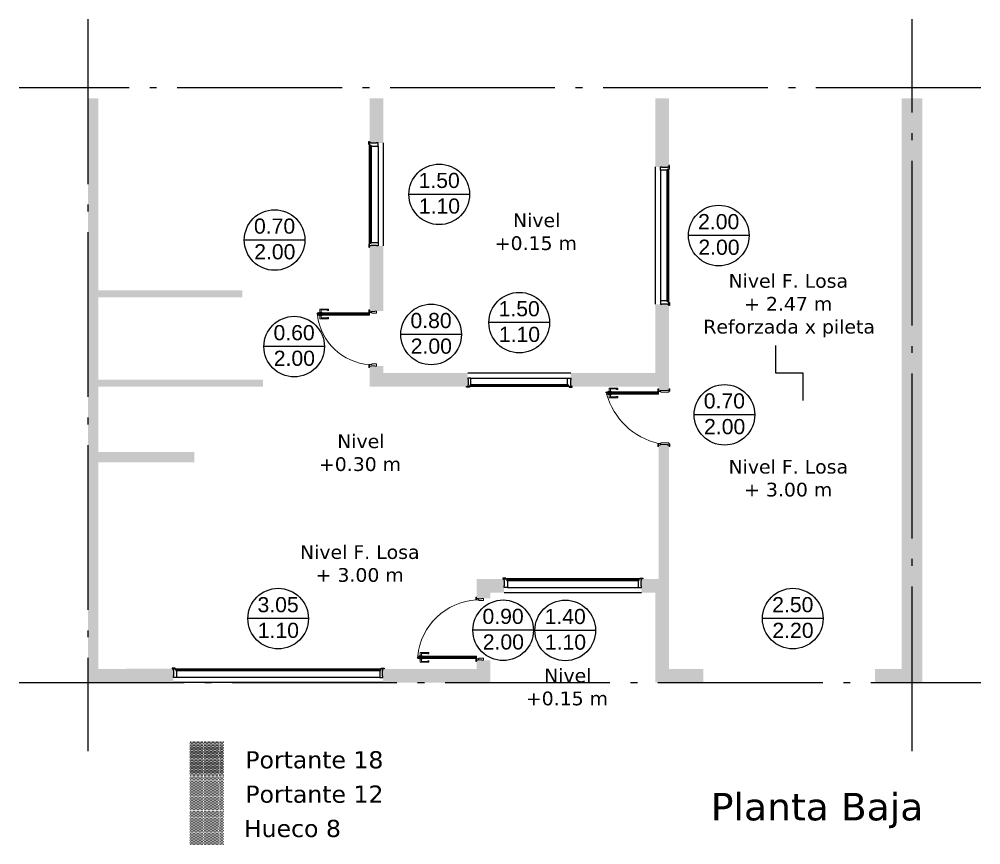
# Model space of a CAD drawing. Header units: millimetres. Extents: x 1518 to 3571, y 1479 to 1743.
# Drawn here: x 1528.04 to 1542.04, y 1533.23 to 1545.25 of the extents above; entities that cross this region are included whole.
import ezdxf
from ezdxf.enums import TextEntityAlignment as Align

# ---------------------------------------------------------------- set-up
doc = ezdxf.new("R2010")
doc.units = ezdxf.units.MM
doc.linetypes.add('ACAD_ISO04W100', pattern=[30, 24, -3, 0, -3])
for name, color, linetype in [('0-Límites', 2, 'Continuous'), ('2 - Pisos', 252, 'Continuous'), ('2-Muro 15', 160, 'Continuous'), ('2-Muro 8', 253, 'Continuous'), ('3-Ventanas', 7, 'Continuous'), ('7-Nomen. Carpintería', 7, 'Continuous')]:
    doc.layers.add(name, color=color, linetype=linetype)
doc.layers.add('2-Muro 20', color=10, linetype='Continuous', lineweight=30)
doc.layers.add('3-Puertas', color=7, linetype='Continuous', lineweight=0)
doc.styles.add('ARIAL', font='ARIAL.TTF')
doc.styles.get("Standard").update_dxf_attribs({"font": 'ARIAL.TTF'})
pattern_1 = [(0, (-2040.129378, -198.48109), (0.009921875, 0.01984375), [0, -0.01984375])]
pattern_2 = [(0, (-2040.129378, -198.4810906), (0.00396875, 0.0079375), [0, -0.0079375])]
pattern_3 = [(0, (-2040.079378, -198.48109), (0.009921875, 0.01984375), [0, -0.01984375])]

msp = doc.modelspace()

# ---------------------------------------------------------------- hatches: boundary and pattern name
at = {"layer": '2-Muro 15'}
h = msp.add_hatch(dxfattribs=at)
h.set_pattern_fill('DOTS', color=256, scale=0.005, style=0)
h.set_pattern_definition(pattern_2)
h.paths.add_polyline_path([(1529.195, 1544.102), (1529.045, 1544.102), (1529.045, 1538.802), (1530.595, 1538.802), (1530.595, 1538.952), (1529.195, 1538.952)])
h.paths.add_polyline_path([(1529.195, 1538.802), (1529.045, 1538.802), (1529.045, 1535.792), (1529.195, 1535.792)])
h = msp.add_hatch(dxfattribs=at)
h.set_pattern_fill('DOTS', color=256, scale=0.005, style=0)
h.set_pattern_definition(pattern_2)
h.paths.add_polyline_path([(1537.505, 1539.052), (1537.482, 1539.052), (1537.355, 1539.052), (1537.355, 1537.102), (1537.505, 1537.102)])
h.paths.add_polyline_path([(1537.505, 1539.902), (1537.355, 1539.902), (1537.355, 1539.852), (1537.426, 1539.852), (1537.505, 1539.852)])
h = msp.add_hatch(dxfattribs=at)
h.set_pattern_fill('DOTS', color=256, scale=0.0125, style=0)
h.set_pattern_definition([(0, (-250.983089, 663.613582), (0.009921875, 0.01984375), [0, -0.01984375])])
h.paths.add_polyline_path([(1530.522, 1533.73), (1531.022, 1533.73), (1531.022, 1534.23), (1530.522, 1534.23)])
at = {"layer": '2-Muro 20'}
h = msp.add_hatch(dxfattribs=at)
h.set_pattern_fill('DOTS', color=256, scale=0.0125, style=0)
h.set_pattern_definition(pattern_1)
h.paths.add_polyline_path([(1541.045, 1544.102), (1540.895, 1544.102), (1540.895, 1535.792), (1540.505, 1535.792), (1540.505, 1535.592), (1541.045, 1535.592)])
h.paths.add_polyline_path([(1541.195, 1544.102), (1541.045, 1544.102), (1541.045, 1535.592), (1541.195, 1535.592)])
h.paths.add_polyline_path([(1538.005, 1535.792), (1537.305, 1535.792), (1537.305, 1535.592), (1538.005, 1535.592)])
h.paths.add_polyline_path([(1534.905, 1535.792), (1533.34, 1535.792), (1533.34, 1535.592), (1534.905, 1535.592)])
h.paths.add_polyline_path([(1530.292, 1535.793), (1529.045, 1535.792), (1529.045, 1535.592), (1530.29, 1535.592)])
h.paths.add_polyline_path([(1534.575, 1540.102), (1533.345, 1540.102), (1533.345, 1540.202), (1533.145, 1540.202), (1533.145, 1539.902), (1534.575, 1539.902)])
h.paths.add_polyline_path([(1533.345, 1541.952), (1533.145, 1541.952), (1533.145, 1541.002), (1533.166, 1541.002), (1533.345, 1541.002)])
h.paths.add_polyline_path([(1533.345, 1544.102), (1533.145, 1544.102), (1533.145, 1543.452), (1533.345, 1543.452)])
h.paths.add_polyline_path([(1537.505, 1544.102), (1537.305, 1544.102), (1537.305, 1543.102), (1537.505, 1543.102)])
h.paths.add_polyline_path([(1537.505, 1541.102), (1537.305, 1541.102), (1537.305, 1540.102), (1536.075, 1540.102), (1536.075, 1539.902), (1537.505, 1539.902)])
h = msp.add_hatch(dxfattribs=at)
h.set_pattern_fill('DOTS', color=256, scale=0.0125, style=0)
h.set_pattern_definition(pattern_1)
h.paths.add_polyline_path([(1534.905, 1535.917), (1534.705, 1535.917), (1534.705, 1535.792), (1534.905, 1535.792)])
h.paths.add_polyline_path([(1535.105, 1537.102), (1534.705, 1537.102), (1534.705, 1536.817), (1534.805, 1536.817), (1534.905, 1536.817), (1534.905, 1536.902), (1535.105, 1536.902)])
h.paths.add_polyline_path([(1537.505, 1537.102), (1537.105, 1537.102), (1537.105, 1536.902), (1537.305, 1536.902), (1537.305, 1535.792), (1537.505, 1535.792)])
h = msp.add_hatch(dxfattribs=at)
h.set_pattern_fill('DOTS', color=256, scale=0.0125, style=0)
h.set_pattern_definition([(0, (-250.983089, 663.363582), (0.009921875, 0.01984375), [0, -0.01984375])])
h.paths.add_polyline_path([(1531.022, 1534.23), (1531.022, 1534.73), (1530.522, 1534.73), (1530.522, 1534.23)])
at = {"layer": '2-Muro 8'}
h = msp.add_hatch(dxfattribs=at)
h.set_pattern_fill('DOTS', color=256, scale=0.0125, style=0)
h.set_pattern_definition(pattern_3)
h.paths.add_polyline_path([(1531.295, 1541.202), (1531.295, 1541.302), (1529.195, 1541.302), (1529.195, 1541.202)])
h = msp.add_hatch(dxfattribs=at)
h.set_pattern_fill('DOTS', color=256, scale=0.0125, style=0)
h.set_pattern_definition(pattern_3)
h.paths.add_polyline_path([(1531.595, 1540.002), (1529.195, 1540.002), (1529.195, 1539.902), (1531.595, 1539.902)])
h = msp.add_hatch(dxfattribs=at)
h.set_pattern_fill('DOTS', color=256, scale=0.0125, style=0)
h.set_pattern_definition([(0, (-250.983089, 663.863582), (0.009921875, 0.01984375), [0, -0.01984375])])
h.paths.add_polyline_path([(1531.022, 1533.73), (1530.522, 1533.73), (1530.522, 1533.23), (1531.022, 1533.23)])
at = {"layer": '3-Puertas'}
h = msp.add_hatch(dxfattribs=at)
h.set_pattern_fill('CORK', color=252, scale=0.003, angle=675, style=0)
h.set_pattern_definition([(225, (1649.038119, 1662.58015), (-0.0067351921, 0.0067351921), []), (90, (1649.03812, 1662.573415), (0.02694078, 1e-17), [0.01347039, -0.01347039]), (90, (1649.036435, 1662.57173), (0.02694078, 1e-17), [0.01347039, -0.01347039]), (90, (1649.03475, 1662.570047), (0.02694078, 1e-17), [0.01347039, -0.01347039])])
h.paths.add_polyline_path([(1532.388, 1540.944), (1533.145, 1540.944), (1533.145, 1540.978), (1532.388, 1540.978)])
h = msp.add_hatch(dxfattribs=at)
h.set_pattern_fill('CORK', color=252, scale=0.003, angle=675, style=0)
h.set_pattern_definition([(225, (1653.148119, 1661.43015), (-0.0067351921, 0.0067351921), []), (90, (1653.14812, 1661.423415), (0.02694078, 1e-17), [0.01347039, -0.01347039]), (90, (1653.146435, 1661.42173), (0.02694078, 1e-17), [0.01347039, -0.01347039]), (90, (1653.14475, 1661.420047), (0.02694078, 1e-17), [0.01347039, -0.01347039])])
h.paths.add_polyline_path([(1536.598, 1539.794), (1537.355, 1539.794), (1537.355, 1539.828), (1536.598, 1539.828)])
h = msp.add_hatch(dxfattribs=at)
h.set_pattern_fill('CORK', color=252, scale=0.003, angle=675, style=0)
h.set_pattern_definition([(135, (1650.598119, 1414.339592), (-0.0067351921, -0.0067351921), []), (270, (1650.59812, 1414.346327), (0.02694078, -1e-17), [0.01347039, -0.01347039]), (270, (1650.596435, 1414.34801), (0.02694078, -1e-17), [0.01347039, -0.01347039]), (270, (1650.59475, 1414.349695), (0.02694078, -1e-17), [0.01347039, -0.01347039])])
h.paths.add_polyline_path([(1533.848, 1535.975), (1534.705, 1535.975), (1534.705, 1535.942), (1533.848, 1535.942)])

# ---------------------------------------------------------------- linework, layer by layer
at = {"layer": '0-Límites', "linetype": 'ACAD_ISO04W100', "ltscale": 0.1}
for p, q in [((1529.045, 1545.252), (1529.045, 1534.592)), ((1541.045, 1534.592), (1541.045, 1545.252)), ((1541.045, 1534.592), (1541.045, 1545.252)), ((1542.045, 1544.252), (1528.045, 1544.252)), ((1528.045, 1535.592), (1542.045, 1535.592))]:
    msp.add_line(p, q, dxfattribs=at)
at = {"layer": '2 - Pisos'}
msp.add_lwpolyline([(1539.055, 1540.502), (1539.055, 1540.102), (1539.455, 1540.102), (1539.455, 1539.702)], dxfattribs=at)
at = {"layer": '3-Puertas', "color": 7}
for points in [[(1532.408, 1540.983), (1532.408, 1540.978), (1532.458, 1540.978), (1532.458, 1540.983)], [(1532.388, 1540.957), (1532.388, 1540.969), (1532.377, 1540.969), (1532.377, 1540.965)], [(1532.408, 1540.939), (1532.408, 1540.944), (1532.458, 1540.944), (1532.458, 1540.939)], [(1536.598, 1539.807), (1536.598, 1539.819), (1536.587, 1539.819), (1536.587, 1539.815)], [(1536.618, 1539.833), (1536.618, 1539.828), (1536.668, 1539.828), (1536.668, 1539.833)], [(1536.618, 1539.789), (1536.618, 1539.794), (1536.668, 1539.794), (1536.668, 1539.789)], [(1533.848, 1535.963), (1533.848, 1535.951), (1533.837, 1535.951), (1533.837, 1535.955)], [(1533.868, 1535.98), (1533.868, 1535.975), (1533.918, 1535.975), (1533.918, 1535.98)], [(1533.868, 1535.937), (1533.868, 1535.942), (1533.918, 1535.942), (1533.918, 1535.937)]]:
    msp.add_lwpolyline(points, close=True, dxfattribs=at)
for points in [[(1532.442, 1540.983), (1532.442, 1541.019), (1532.532, 1541.019), (1532.532, 1541.012), (1532.55, 1541.012), (1532.55, 1541.032), (1532.424, 1541.032), (1532.424, 1540.983)], [(1532.442, 1540.939), (1532.442, 1540.903), (1532.532, 1540.903), (1532.532, 1540.91), (1532.55, 1540.91), (1532.55, 1540.89), (1532.424, 1540.89), (1532.424, 1540.939)], [(1536.652, 1539.833), (1536.652, 1539.869), (1536.742, 1539.869), (1536.742, 1539.862), (1536.76, 1539.862), (1536.76, 1539.882), (1536.634, 1539.882), (1536.634, 1539.833)], [(1536.652, 1539.789), (1536.652, 1539.753), (1536.742, 1539.753), (1536.742, 1539.76), (1536.76, 1539.76), (1536.76, 1539.74), (1536.634, 1539.74), (1536.634, 1539.789)], [(1533.902, 1535.98), (1533.902, 1536.016), (1533.992, 1536.016), (1533.992, 1536.01), (1534.01, 1536.01), (1534.01, 1536.029), (1533.884, 1536.029), (1533.884, 1535.98)], [(1533.902, 1535.937), (1533.902, 1535.901), (1533.992, 1535.901), (1533.992, 1535.908), (1534.01, 1535.908), (1534.01, 1535.888), (1533.884, 1535.888), (1533.884, 1535.937)]]:
    msp.add_lwpolyline(points, dxfattribs=at)
at = {"layer": '3-Puertas', "color": 2}
for points in [[(1533.144, 1541.022), (1533.144, 1540.987), (1533.134, 1540.987), (1533.134, 1541.022), (1533.144, 1541.022)], [(1533.145, 1540.981), (1533.145, 1540.981), (1533.145, 1540.981), (1533.145, 1541.002), (1533.166, 1541.002), (1533.166, 1540.997), (1533.222, 1540.997), (1533.222, 1541.002), (1533.245, 1541.002), (1533.245, 1541.002), (1533.245, 1540.971), (1533.245, 1540.971), (1533.245, 1540.971), (1533.245, 1540.971), (1533.178, 1540.971), (1533.178, 1540.971), (1533.178, 1540.971), (1533.178, 1540.981), (1533.145, 1540.981)], [(1533.144, 1540.182), (1533.144, 1540.217), (1533.134, 1540.217), (1533.134, 1540.182), (1533.144, 1540.182)], [(1533.145, 1540.224), (1533.145, 1540.224), (1533.145, 1540.224), (1533.145, 1540.202), (1533.167, 1540.202), (1533.167, 1540.207), (1533.222, 1540.207), (1533.222, 1540.202), (1533.245, 1540.202), (1533.245, 1540.202), (1533.245, 1540.234), (1533.245, 1540.234), (1533.245, 1540.234), (1533.245, 1540.234), (1533.179, 1540.234), (1533.179, 1540.234), (1533.179, 1540.234), (1533.179, 1540.224), (1533.145, 1540.224)], [(1537.354, 1539.872), (1537.354, 1539.837), (1537.344, 1539.837), (1537.344, 1539.872), (1537.354, 1539.872)], [(1537.506, 1539.872), (1537.506, 1539.838), (1537.516, 1539.838), (1537.516, 1539.872), (1537.506, 1539.872)], [(1537.355, 1539.831), (1537.355, 1539.831), (1537.355, 1539.831), (1537.355, 1539.852), (1537.376, 1539.852), (1537.376, 1539.847), (1537.482, 1539.847), (1537.482, 1539.852), (1537.505, 1539.852), (1537.505, 1539.852), (1537.505, 1539.821), (1537.505, 1539.821), (1537.505, 1539.821), (1537.505, 1539.821), (1537.388, 1539.821), (1537.388, 1539.821), (1537.388, 1539.821), (1537.388, 1539.831), (1537.355, 1539.831)], [(1537.354, 1539.032), (1537.354, 1539.067), (1537.344, 1539.067), (1537.344, 1539.032), (1537.354, 1539.032)], [(1537.355, 1539.074), (1537.355, 1539.074), (1537.355, 1539.074), (1537.355, 1539.052), (1537.377, 1539.052), (1537.377, 1539.057), (1537.482, 1539.057), (1537.482, 1539.052), (1537.505, 1539.052), (1537.505, 1539.052), (1537.505, 1539.084), (1537.505, 1539.084), (1537.505, 1539.084), (1537.505, 1539.084), (1537.389, 1539.084), (1537.389, 1539.084), (1537.389, 1539.084), (1537.389, 1539.074), (1537.355, 1539.074)], [(1537.506, 1539.032), (1537.506, 1539.067), (1537.516, 1539.067), (1537.516, 1539.032), (1537.506, 1539.032)], [(1534.704, 1536.837), (1534.704, 1536.802), (1534.694, 1536.802), (1534.694, 1536.837), (1534.704, 1536.837)], [(1534.705, 1536.796), (1534.705, 1536.796), (1534.705, 1536.796), (1534.705, 1536.817), (1534.727, 1536.817), (1534.727, 1536.812), (1534.782, 1536.812), (1534.782, 1536.817), (1534.805, 1536.817), (1534.805, 1536.817), (1534.805, 1536.786), (1534.805, 1536.786), (1534.805, 1536.786), (1534.805, 1536.786), (1534.739, 1536.786), (1534.739, 1536.786), (1534.739, 1536.786), (1534.739, 1536.796), (1534.705, 1536.796)], [(1534.705, 1535.939), (1534.705, 1535.939), (1534.705, 1535.939), (1534.705, 1535.917), (1534.726, 1535.917), (1534.726, 1535.922), (1534.782, 1535.922), (1534.782, 1535.917), (1534.805, 1535.917), (1534.805, 1535.917), (1534.805, 1535.949), (1534.805, 1535.949), (1534.805, 1535.949), (1534.805, 1535.949), (1534.738, 1535.949), (1534.738, 1535.949), (1534.738, 1535.949), (1534.738, 1535.939), (1534.705, 1535.939)], [(1534.704, 1535.897), (1534.704, 1535.932), (1534.694, 1535.932), (1534.694, 1535.897), (1534.704, 1535.897)]]:
    msp.add_lwpolyline(points, dxfattribs=at)
for points in [[(1532.388, 1540.944), (1533.145, 1540.944), (1533.145, 1540.978), (1532.388, 1540.978)], [(1536.598, 1539.794), (1537.355, 1539.794), (1537.355, 1539.828), (1536.598, 1539.828)], [(1533.848, 1535.975), (1534.705, 1535.975), (1534.705, 1535.942), (1533.848, 1535.942)]]:
    msp.add_lwpolyline(points, close=True, dxfattribs=at)
at = {"layer": '3-Puertas', "color": 251}
for centre, radius, start, end in [((1533.196, 1541.035), 0.813, 186.3891, 266.3881), ((1537.582, 1540.07), 1.022, 195.6335, 257.1437), ((1534.751, 1535.89), 0.907, 92.9364, 174.6174)]:
    msp.add_arc(centre, radius, start, end, dxfattribs=at)
at = {"layer": '3-Ventanas'}
for p, q in [((1533.145, 1542), (1533.145, 1543.405)), ((1533.27, 1543.405), (1533.27, 1542)), ((1533.345, 1543.452), (1533.345, 1541.952)), ((1537.305, 1543.102), (1537.305, 1541.102)), ((1537.38, 1543.055), (1537.38, 1541.15)), ((1537.505, 1541.15), (1537.505, 1543.055)), ((1534.575, 1540.102), (1536.075, 1540.102)), ((1534.622, 1540.027), (1536.028, 1540.027)), ((1536.028, 1539.902), (1534.622, 1539.902)), ((1537.058, 1537.102), (1535.152, 1537.102)), ((1535.152, 1536.977), (1537.058, 1536.977)), ((1535.105, 1536.902), (1537.105, 1536.902)), ((1530.337, 1535.792), (1533.293, 1535.792)), ((1533.293, 1535.667), (1530.337, 1535.667)), ((1533.34, 1535.592), (1530.29, 1535.592))]:
    msp.add_line(p, q, dxfattribs=at)
at = {"layer": '3-Ventanas', "color": 251}
for p, q in [((1533.161, 1543.405), (1533.161, 1542)), ((1537.488, 1543.055), (1537.488, 1541.15)), ((1534.622, 1539.919), (1536.028, 1539.919)), ((1535.152, 1537.086), (1537.058, 1537.086)), ((1533.293, 1535.776), (1530.337, 1535.776))]:
    msp.add_line(p, q, dxfattribs=at)
at = {"layer": '3-Ventanas', "color": 1}
for p, q in [((1533.168, 1543.413), (1533.163, 1543.413)), ((1533.163, 1542.002), (1533.163, 1543.403)), ((1533.168, 1542.002), (1533.168, 1543.403)), ((1537.481, 1543.063), (1537.486, 1543.063)), ((1537.481, 1541.152), (1537.481, 1543.053)), ((1537.486, 1541.152), (1537.486, 1543.053)), ((1533.168, 1541.992), (1533.163, 1541.992)), ((1537.481, 1541.142), (1537.486, 1541.142)), ((1534.614, 1539.926), (1534.614, 1539.921)), ((1536.026, 1539.926), (1534.624, 1539.926)), ((1536.026, 1539.921), (1534.624, 1539.921)), ((1536.036, 1539.926), (1536.036, 1539.921)), ((1535.144, 1537.079), (1535.144, 1537.084)), ((1537.056, 1537.084), (1535.154, 1537.084)), ((1537.056, 1537.079), (1535.154, 1537.079)), ((1537.066, 1537.079), (1537.066, 1537.084)), ((1530.329, 1535.769), (1530.329, 1535.774)), ((1530.339, 1535.774), (1533.291, 1535.774)), ((1530.339, 1535.769), (1533.291, 1535.769)), ((1533.301, 1535.769), (1533.301, 1535.774))]:
    msp.add_line(p, q, dxfattribs=at)
at = {"layer": '3-Ventanas', "color": 252}
for p, q in [((1533.17, 1543.405), (1533.17, 1542)), ((1537.48, 1543.055), (1537.48, 1541.15)), ((1534.622, 1539.927), (1536.028, 1539.927)), ((1535.152, 1537.077), (1537.058, 1537.077)), ((1533.293, 1535.767), (1530.337, 1535.767))]:
    msp.add_line(p, q, dxfattribs=at)
at = {"layer": '3-Ventanas', "color": 2}
for points in [[(1533.144, 1543.472), (1533.144, 1543.427), (1533.135, 1543.427), (1533.135, 1543.472), (1533.144, 1543.472)], [(1533.27, 1543.405), (1533.27, 1543.405), (1533.27, 1543.405), (1533.27, 1543.452), (1533.247, 1543.452), (1533.247, 1543.447), (1533.167, 1543.447), (1533.167, 1543.452), (1533.145, 1543.452), (1533.145, 1543.452), (1533.145, 1543.415), (1533.145, 1543.415), (1533.145, 1543.415), (1533.145, 1543.415), (1533.17, 1543.415), (1533.17, 1543.405), (1533.17, 1543.405), (1533.17, 1543.405), (1533.27, 1543.405)], [(1537.38, 1543.055), (1537.38, 1543.055), (1537.38, 1543.055), (1537.38, 1543.102), (1537.402, 1543.102), (1537.402, 1543.097), (1537.482, 1543.097), (1537.482, 1543.102), (1537.505, 1543.102), (1537.505, 1543.102), (1537.505, 1543.065), (1537.505, 1543.065), (1537.505, 1543.065), (1537.505, 1543.065), (1537.48, 1543.065), (1537.48, 1543.055), (1537.48, 1543.055), (1537.48, 1543.055), (1537.38, 1543.055)], [(1537.505, 1543.122), (1537.505, 1543.077), (1537.515, 1543.077), (1537.515, 1543.122), (1537.505, 1543.122)], [(1533.144, 1541.932), (1533.144, 1541.977), (1533.135, 1541.977), (1533.135, 1541.932), (1533.144, 1541.932)], [(1533.27, 1542), (1533.27, 1542), (1533.27, 1542), (1533.27, 1541.952), (1533.247, 1541.952), (1533.247, 1541.957), (1533.167, 1541.957), (1533.167, 1541.952), (1533.145, 1541.952), (1533.145, 1541.952), (1533.145, 1541.99), (1533.145, 1541.99), (1533.145, 1541.99), (1533.145, 1541.99), (1533.17, 1541.99), (1533.17, 1542), (1533.17, 1542), (1533.17, 1542), (1533.27, 1542)], [(1537.38, 1541.15), (1537.38, 1541.15), (1537.38, 1541.15), (1537.38, 1541.102), (1537.402, 1541.102), (1537.402, 1541.107), (1537.482, 1541.107), (1537.482, 1541.102), (1537.505, 1541.102), (1537.505, 1541.102), (1537.505, 1541.14), (1537.505, 1541.14), (1537.505, 1541.14), (1537.505, 1541.14), (1537.48, 1541.14), (1537.48, 1541.15), (1537.48, 1541.15), (1537.48, 1541.15), (1537.38, 1541.15)], [(1537.505, 1541.082), (1537.505, 1541.127), (1537.515, 1541.127), (1537.515, 1541.082), (1537.505, 1541.082)], [(1534.622, 1540.027), (1534.622, 1540.027), (1534.622, 1540.027), (1534.575, 1540.027), (1534.575, 1540.005), (1534.58, 1540.005), (1534.58, 1539.925), (1534.575, 1539.925), (1534.575, 1539.902), (1534.575, 1539.902), (1534.612, 1539.902), (1534.612, 1539.902), (1534.612, 1539.902), (1534.612, 1539.902), (1534.612, 1539.927), (1534.622, 1539.927), (1534.622, 1539.927), (1534.622, 1539.927), (1534.622, 1540.027)], [(1536.028, 1540.027), (1536.028, 1540.027), (1536.028, 1540.027), (1536.075, 1540.027), (1536.075, 1540.005), (1536.07, 1540.005), (1536.07, 1539.925), (1536.075, 1539.925), (1536.075, 1539.902), (1536.075, 1539.902), (1536.038, 1539.902), (1536.038, 1539.902), (1536.038, 1539.902), (1536.038, 1539.902), (1536.038, 1539.927), (1536.028, 1539.927), (1536.028, 1539.927), (1536.028, 1539.927), (1536.028, 1540.027)], [(1534.555, 1539.902), (1534.6, 1539.902), (1534.6, 1539.892), (1534.555, 1539.892), (1534.555, 1539.902)], [(1536.095, 1539.902), (1536.05, 1539.902), (1536.05, 1539.892), (1536.095, 1539.892), (1536.095, 1539.902)], [(1535.085, 1537.103), (1535.13, 1537.103), (1535.13, 1537.112), (1535.085, 1537.112), (1535.085, 1537.103)], [(1535.152, 1536.977), (1535.152, 1536.977), (1535.152, 1536.977), (1535.105, 1536.977), (1535.105, 1537), (1535.11, 1537), (1535.11, 1537.08), (1535.105, 1537.08), (1535.105, 1537.102), (1535.105, 1537.102), (1535.142, 1537.102), (1535.142, 1537.102), (1535.142, 1537.102), (1535.142, 1537.102), (1535.142, 1537.077), (1535.152, 1537.077), (1535.152, 1537.077), (1535.152, 1537.077), (1535.152, 1536.977)], [(1537.058, 1536.977), (1537.058, 1536.977), (1537.058, 1536.977), (1537.105, 1536.977), (1537.105, 1537), (1537.1, 1537), (1537.1, 1537.08), (1537.105, 1537.08), (1537.105, 1537.102), (1537.105, 1537.102), (1537.068, 1537.102), (1537.068, 1537.102), (1537.068, 1537.102), (1537.068, 1537.102), (1537.068, 1537.077), (1537.058, 1537.077), (1537.058, 1537.077), (1537.058, 1537.077), (1537.058, 1536.977)], [(1537.125, 1537.103), (1537.08, 1537.103), (1537.08, 1537.112), (1537.125, 1537.112), (1537.125, 1537.103)], [(1530.27, 1535.793), (1530.315, 1535.793), (1530.315, 1535.802), (1530.27, 1535.802), (1530.27, 1535.793)], [(1533.36, 1535.793), (1533.315, 1535.793), (1533.315, 1535.802), (1533.36, 1535.802), (1533.36, 1535.793)], [(1530.337, 1535.667), (1530.337, 1535.667), (1530.337, 1535.667), (1530.29, 1535.667), (1530.29, 1535.69), (1530.295, 1535.69), (1530.295, 1535.77), (1530.29, 1535.77), (1530.29, 1535.792), (1530.29, 1535.792), (1530.327, 1535.792), (1530.327, 1535.792), (1530.327, 1535.792), (1530.327, 1535.792), (1530.327, 1535.767), (1530.337, 1535.767), (1530.337, 1535.767), (1530.337, 1535.767), (1530.337, 1535.667)], [(1533.293, 1535.667), (1533.293, 1535.667), (1533.293, 1535.667), (1533.34, 1535.667), (1533.34, 1535.69), (1533.335, 1535.69), (1533.335, 1535.77), (1533.34, 1535.77), (1533.34, 1535.792), (1533.34, 1535.792), (1533.303, 1535.792), (1533.303, 1535.792), (1533.303, 1535.792), (1533.303, 1535.792), (1533.303, 1535.767), (1533.293, 1535.767), (1533.293, 1535.767), (1533.293, 1535.767), (1533.293, 1535.667)]]:
    msp.add_lwpolyline(points, dxfattribs=at)
for points in [[(1533.145, 1543.405), (1533.145, 1543.415), (1533.161, 1543.415), (1533.161, 1543.405)], [(1537.505, 1543.055), (1537.505, 1543.065), (1537.488, 1543.065), (1537.488, 1543.055)], [(1533.145, 1541.99), (1533.145, 1542), (1533.161, 1542), (1533.161, 1541.99)], [(1537.505, 1541.14), (1537.505, 1541.15), (1537.488, 1541.15), (1537.488, 1541.14)], [(1534.622, 1539.902), (1534.612, 1539.902), (1534.612, 1539.919), (1534.622, 1539.919)], [(1536.038, 1539.902), (1536.028, 1539.902), (1536.028, 1539.919), (1536.038, 1539.919)], [(1535.152, 1537.102), (1535.142, 1537.102), (1535.142, 1537.086), (1535.152, 1537.086)], [(1537.068, 1537.102), (1537.058, 1537.102), (1537.058, 1537.086), (1537.068, 1537.086)], [(1530.327, 1535.792), (1530.337, 1535.792), (1530.337, 1535.776), (1530.327, 1535.776)], [(1533.293, 1535.792), (1533.303, 1535.792), (1533.303, 1535.776), (1533.293, 1535.776)]]:
    msp.add_lwpolyline(points, close=True, dxfattribs=at)
at = {"layer": '3-Ventanas', "color": 1}
for points in [[(1533.168, 1543.403), (1533.168, 1543.413), (1533.163, 1543.413), (1533.163, 1543.403)], [(1537.481, 1543.053), (1537.481, 1543.063), (1537.486, 1543.063), (1537.486, 1543.053)], [(1533.168, 1542.002), (1533.168, 1541.992), (1533.163, 1541.992), (1533.163, 1542.002)], [(1537.481, 1541.152), (1537.481, 1541.142), (1537.486, 1541.142), (1537.486, 1541.152)], [(1534.624, 1539.926), (1534.614, 1539.926), (1534.614, 1539.921), (1534.624, 1539.921)], [(1536.026, 1539.926), (1536.036, 1539.926), (1536.036, 1539.921), (1536.026, 1539.921)], [(1535.154, 1537.079), (1535.144, 1537.079), (1535.144, 1537.084), (1535.154, 1537.084)], [(1537.056, 1537.079), (1537.066, 1537.079), (1537.066, 1537.084), (1537.056, 1537.084)], [(1530.339, 1535.769), (1530.329, 1535.769), (1530.329, 1535.774), (1530.339, 1535.774)], [(1533.291, 1535.769), (1533.301, 1535.769), (1533.301, 1535.774), (1533.291, 1535.774)]]:
    msp.add_lwpolyline(points, dxfattribs=at)
at = {"layer": '7-Nomen. Carpintería', "color": 1}
for p, q in [((1534.601, 1542.702), (1533.719, 1542.702)), ((1538.671, 1542.102), (1537.789, 1542.102)), ((1532.204, 1542.037), (1531.322, 1542.037)), ((1535.766, 1540.834), (1534.884, 1540.834)), ((1534.483, 1540.662), (1533.601, 1540.662)), ((1532.489, 1540.485), (1531.607, 1540.485)), ((1538.754, 1539.491), (1537.872, 1539.491)), ((1532.256, 1536.524), (1531.374, 1536.524)), ((1539.75, 1536.524), (1538.867, 1536.524)), ((1535.532, 1536.354), (1534.65, 1536.354)), ((1536.436, 1536.352), (1535.554, 1536.352))]:
    msp.add_line(p, q, dxfattribs=at)
at = {"layer": '7-Nomen. Carpintería', "color": 2}
for centre in [(1534.16, 1542.702), (1538.23, 1542.102), (1531.763, 1542.037), (1535.325, 1540.834), (1534.042, 1540.662), (1532.048, 1540.485), (1538.313, 1539.491), (1531.815, 1536.524), (1539.308, 1536.524), (1535.091, 1536.354), (1535.995, 1536.352)]:
    msp.add_circle(centre, 0.441, dxfattribs=at)

# ---------------------------------------------------------------- texts
at = {"color": 7, "width": 1.367794766338193e-13, "attachment_point": 1}
for s, insert, char_height in [('\\pi-0.98338;{\\fVerdana|b0|i0|c0|p34;Portante 18}', (1532.32, 1534.593), 0.25), ('\\pi-0.98245;{\\fVerdana|b0|i0|c0|p34;Portante 12}', (1532.32, 1534.093), 0.25), ('\\pi-1.514;{\\fVerdana|b0|i0|c0|p34;Planta Baja}', (1539.628, 1533.986), 0.4), ('\\pi-0.67705;{\\fVerdana|b0|i0|c0|p34;Hueco 8}', (1531.994, 1533.593), 0.25)]:
    msp.add_mtext(s, dxfattribs=dict(at, insert=insert, char_height=char_height))
at = {"layer": '2 - Pisos', "color": 7, "char_height": 0.2, "width": 8.94817, "attachment_point": 1}
for s, insert in [('\\pi4.1584;{\\fVerdana|b0|i0|c0|p34;Nivel \\P\\pi3.893;+0.15 m}', (1531.076, 1542.425)), ('\\pi3.6176;{\\fVerdana|b0|i0|c0|p34;Nivel F. Losa\\P\\pi3.8447;+ 2.47 m\\P\\pi3.2501;Reforzada x pileta}', (1534.755, 1541.542)), ('\\pi4.1584;{\\fVerdana|b0|i0|c0|p34;Nivel \\P\\pi3.893;+0.30 m}', (1528.516, 1539.207)), ('\\pi3.6176;{\\fVerdana|b0|i0|c0|p34;Nivel F. Losa\\P\\pi3.8447;+ 3.00 m}', (1534.755, 1538.836)), ('\\pi3.6176;{\\fVerdana|b0|i0|c0|p34;Nivel F. Losa\\P\\pi3.8447;+ 3.00 m}', (1528.516, 1537.593)), ('\\pi4.1584;{\\fVerdana|b0|i0|c0|p34;Nivel \\P\\pi3.893;+0.15 m}', (1531.529, 1535.795))]:
    msp.add_mtext(s, dxfattribs=dict(at, insert=insert))
at = {"layer": '7-Nomen. Carpintería', "color": 1, "style": 'ARIAL', "flags": 4}
for tag, p in [('1.50', (1534.159, 1542.905)), ('1.10', (1534.163, 1542.532)), ('2.00', (1538.229, 1542.305)), ('0.70', (1531.763, 1542.24)), ('2.00', (1531.766, 1541.866)), ('2.00', (1538.233, 1541.932)), ('1.50', (1535.324, 1541.037)), ('0.80', (1534.041, 1540.865)), ('0.60', (1532.047, 1540.688)), ('1.10', (1535.328, 1540.663)), ('2.00', (1534.045, 1540.492)), ('2.00', (1532.051, 1540.315)), ('0.70', (1538.312, 1539.694)), ('2.00', (1538.316, 1539.32)), ('3.05', (1531.814, 1536.727)), ('2.50', (1539.308, 1536.727)), ('0.90', (1535.09, 1536.557)), ('1.40', (1535.994, 1536.555)), ('1.10', (1531.818, 1536.353)), ('2.20', (1539.311, 1536.353)), ('2.00', (1535.094, 1536.184)), ('1.10', (1535.998, 1536.181))]:
    msp.add_attdef(tag, text='P1', height=0.2206, dxfattribs=at).set_placement(p, align=Align.MIDDLE_CENTER)

doc.saveas('drawing.dxf')
